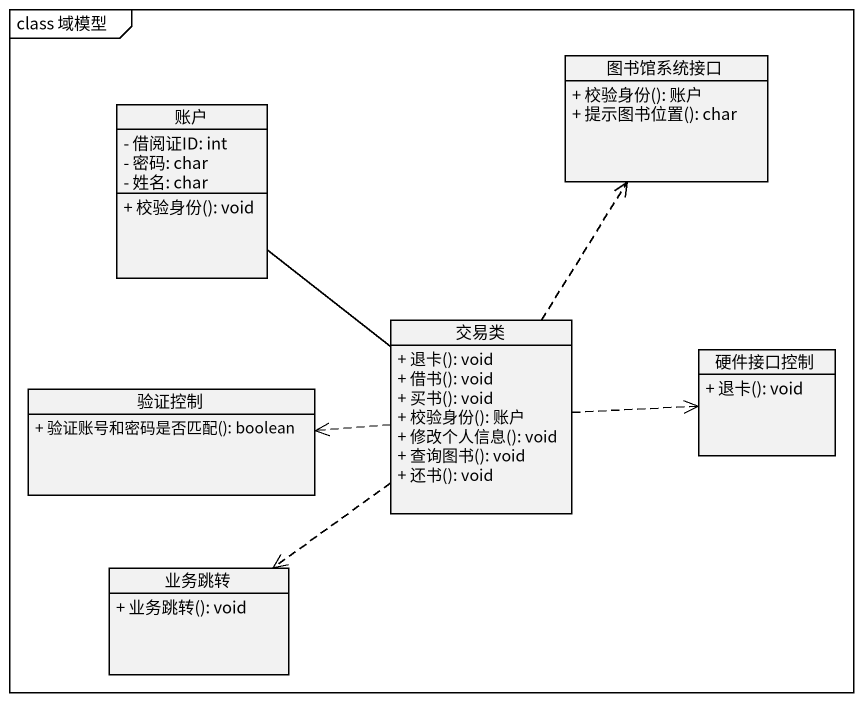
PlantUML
@startuml
mainframe class 域模型
hide circle
hide empty members
skinparam classAttributeIconSize 0
class 图书馆系统接口 {
  + 校验身份(): 账户
  + 提示图书位置(): char
}
class 账户 {
  - 借阅证ID: int
  - 密码: char
  - 姓名: char
  + 校验身份(): void
}
class 交易类 {
  + 退卡(): void
  + 借书(): void
  + 买书(): void
  + 校验身份(): 账户
  + 修改个人信息(): void
  + 查询图书(): void
  + 还书(): void
}
class 硬件接口控制 {
  + 退卡(): void
}
class 验证控制 {
  + 验证账号和密码是否匹配(): boolean
}
class 业务跳转 {
  + 业务跳转(): void
}
账户 -- 交易类
交易类 .up.> 图书馆系统接口
交易类 .right.> 硬件接口控制
交易类 .left.> 验证控制
交易类 ..> 业务跳转
@enduml
